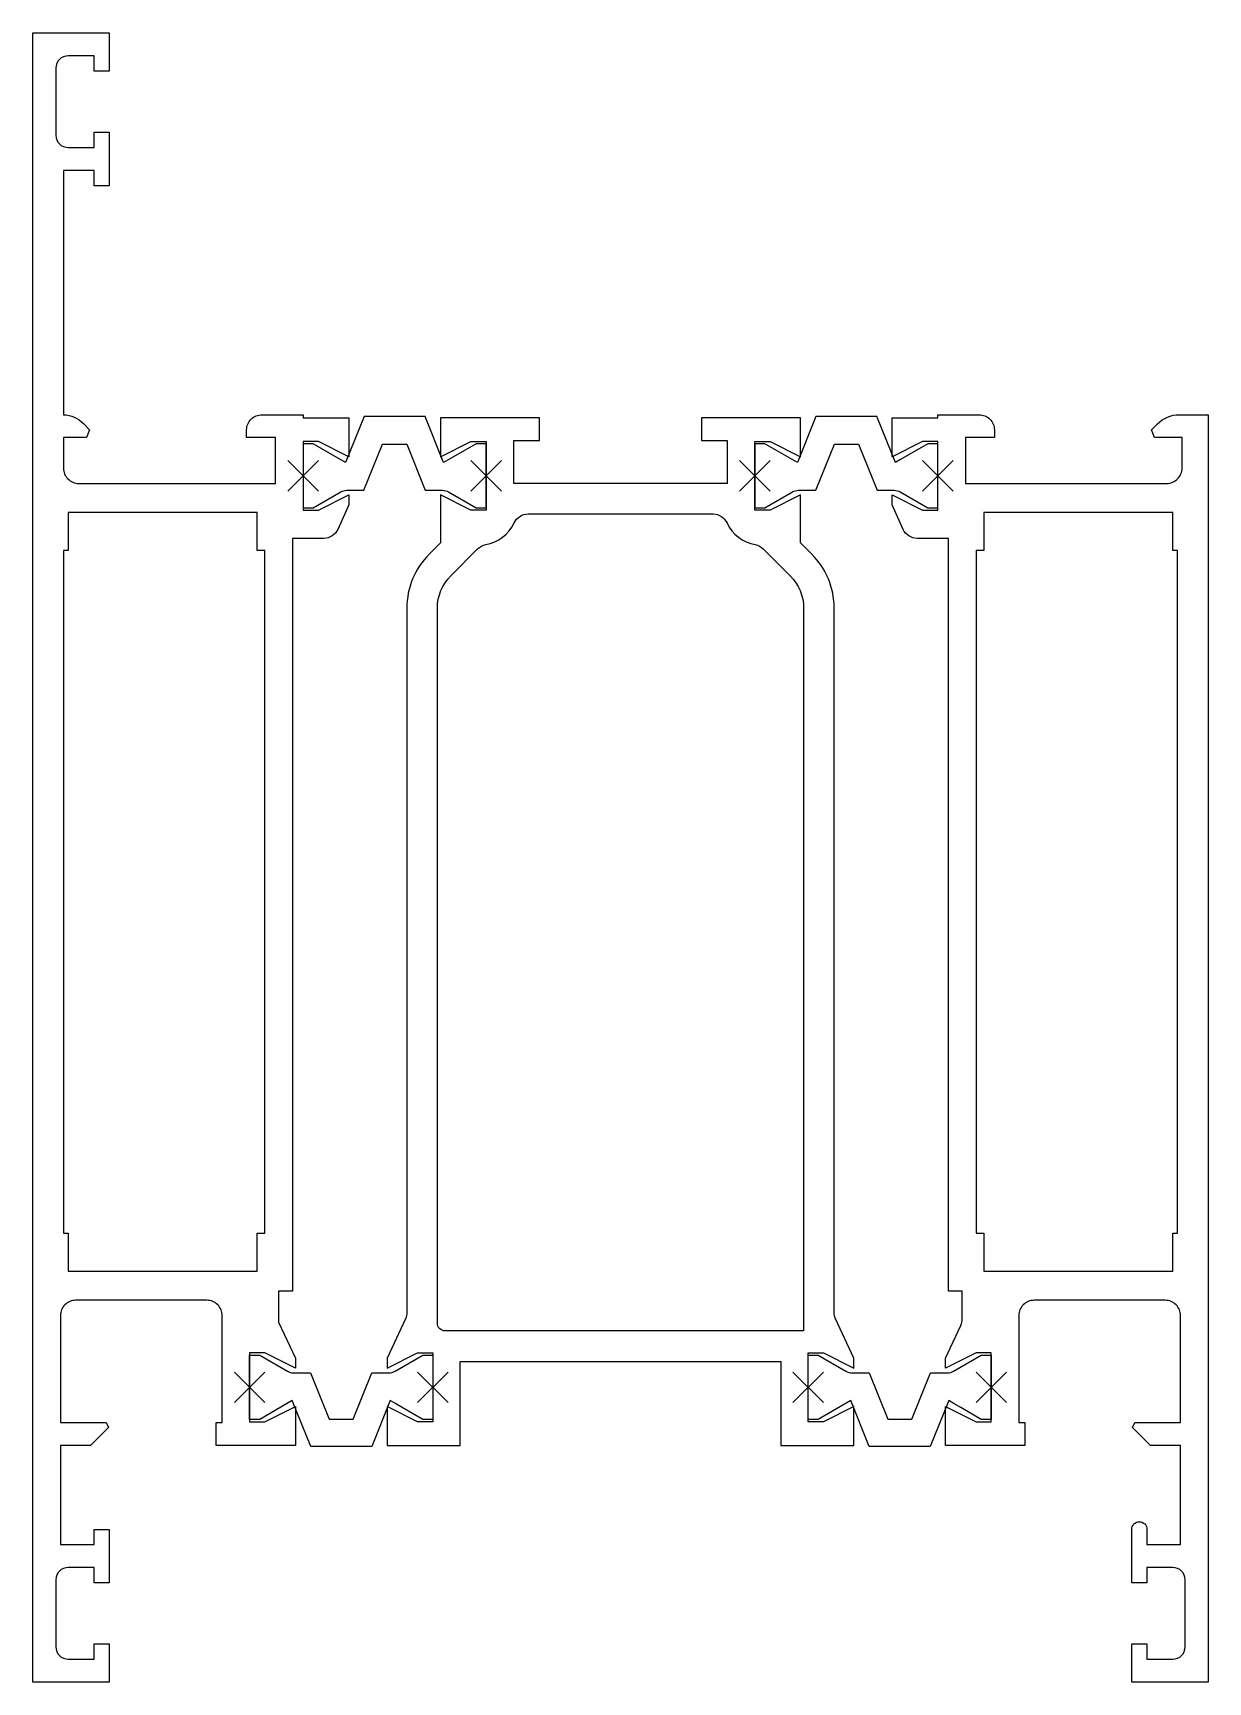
# Model space of a CAD drawing. Header units: millimetres. Extents: x 0 to 77, y 0 to 108.
import ezdxf

# ---------------------------------------------------------------- set-up
doc = ezdxf.new("R2010")
doc.units = ezdxf.units.MM
doc.header["$PDMODE"] = 3
doc.header["$PDSIZE"] = 1
doc.layers.add('X_SNAP', color=7, linetype='Continuous', lineweight=0, plot=False)

msp = doc.modelspace()

# ---------------------------------------------------------------- linework, layer by layer
for points in [[(17.7, 83), (17.7, 82.8), (20.7, 82.8), (20.7, 80.25), (18.7, 81.25), (17.7, 81.25), (17.7, 76.75), (18.7, 76.75), (20.7, 77.75), (20.7, 77.1), (19.97, 75.49, -0.294108), (19.06, 74.9), (17, 74.9), (17, 25.6), (16.1, 25.6), (16.1, 23.56), (17.2, 21.2), (17.2, 20.55), (15.2, 21.55), (14.2, 21.55), (14.2, 17.05), (15.2, 17.05), (17.2, 18.05), (17.2, 15.5), (12, 15.5), (12, 17), (12.4, 17), (12.4, 24, 0.414214), (11.4, 25), (2.8, 25, 0.414214), (1.8, 24), (1.8, 17), (4.8, 17), (4.94, 16.66), (3.78, 15.5), (1.8, 15.5), (1.8, 9), (4, 9), (4, 10), (5, 10), (5, 6.5), (4, 6.5), (4, 7.5), (2.3, 7.5, 0.414214), (1.5, 6.7), (1.5, 2.3, 0.414214), (2.3, 1.5), (4, 1.5), (4, 2.5), (5, 2.5), (5, 0), (0, 0), (0, 108), (5, 108), (5, 105.5), (4, 105.5), (4, 106.5), (2.3, 106.5, 0.414214), (1.5, 105.7), (1.5, 101.3, 0.414214), (2.3, 100.5), (4, 100.5), (4, 101.5), (5, 101.5), (5, 98), (4, 98), (4, 99), (2, 99), (2, 83, -0.185034), (3.31, 82.42), (3.71, 82.01), (3.5, 81.5), (2, 81.5), (2, 79.5, 0.414214), (3, 78.5), (15.9, 78.5), (15.9, 81.5), (14, 81.5), (14, 82, -0.414214), (15, 83), (17.7, 83)], [(25.71, 78.05), (26.83, 78.05, -0.131652), (27.23, 77.94), (29.04, 76.9), (29.7, 76.9), (29.7, 81.1), (29.04, 81.1), (27.7, 80.33), (27.21, 80.04), (26.91, 79.87), (25.7, 82.88), (21.7, 82.88), (20.49, 79.87), (18.36, 81.1), (17.7, 81.1), (17.7, 76.9), (18.36, 76.9), (20.17, 77.94, -0.131652), (20.57, 78.05), (21.69, 78.05), (22.91, 81.08), (24.49, 81.08)], [(23.2, 21.2), (23.2, 20.55), (25.2, 21.55), (26.2, 21.55), (26.2, 17.05), (25.2, 17.05), (23.2, 18.05), (23.2, 15.5), (28, 15.5), (28, 21), (49, 21), (49, 15.5), (53.8, 15.5), (53.8, 18.05), (51.8, 17.05), (50.8, 17.05), (50.8, 21.55), (51.8, 21.55), (53.8, 20.55), (53.8, 21.2), (52.59, 23.79, -0.109518), (52.5, 24.21), (52.5, 70.33, 0.198912), (51.04, 73.86), (50.3, 74.6), (50.3, 77.75), (48.3, 76.75), (47.3, 76.75), (47.3, 81.25), (48.3, 81.25), (50.3, 80.25), (50.3, 82.8), (43.8, 82.8), (43.8, 81.3), (45.5, 81.3), (45.5, 78.5), (31.5, 78.5), (31.5, 81.3), (33.2, 81.3), (33.2, 82.8), (26.7, 82.8), (26.7, 80.25), (28.7, 81.25), (29.7, 81.25), (29.7, 76.75), (28.7, 76.75), (26.7, 77.75), (26.7, 74.6), (25.96, 73.86, 0.198912), (24.5, 70.33), (24.5, 24.21, -0.109518), (24.41, 23.79), (23.2, 21.2)], [(55.31, 78.05), (56.43, 78.05, -0.131652), (56.83, 77.94), (58.64, 76.9), (59.3, 76.9), (59.3, 81.1), (58.64, 81.1), (57.3, 80.33), (56.81, 80.04), (56.51, 79.87), (55.3, 82.88), (51.3, 82.88), (50.09, 79.87), (47.96, 81.1), (47.3, 81.1), (47.3, 76.9), (47.96, 76.9), (49.77, 77.94, -0.131652), (50.17, 78.05), (51.29, 78.05), (52.52, 81.08), (54.09, 81.08)], [(59.3, 82.8), (59.3, 83), (62, 83, -0.414214), (63, 82), (63, 81.5), (61.1, 81.5), (61.1, 78.5), (74.3, 78.5, 0.414214), (75.3, 79.5), (75.3, 81.5), (73.5, 81.5), (73.29, 82.01), (73.69, 82.41, -0.198912), (75.11, 83), (77, 83), (77, 0), (72, 0), (72, 2.5), (73, 2.5), (73, 1.5), (74.7, 1.5, 0.414214), (75.5, 2.3), (75.5, 6.7, 0.414214), (74.7, 7.5), (73, 7.5), (73, 6.5), (72, 6.5), (72, 10, -1), (73, 10), (73, 9), (75.2, 9), (75.2, 15.5), (73.22, 15.5), (72.06, 16.66), (72.2, 17), (75.2, 17), (75.2, 24, 0.414214), (74.2, 25), (65.6, 25, 0.414214), (64.6, 24), (64.6, 17), (65, 17), (65, 15.5), (59.8, 15.5), (59.8, 18.05), (61.8, 17.05), (62.8, 17.05), (62.8, 21.55), (61.8, 21.55), (59.8, 20.55), (59.8, 21.2), (60.81, 23.36, 0.109518), (60.9, 23.78), (60.9, 25.6), (60, 25.6), (60, 74.9), (57.94, 74.9, -0.294108), (57.03, 75.49), (56.3, 77.1), (56.3, 77.75), (58.3, 76.75), (59.3, 76.75), (59.3, 81.25), (58.3, 81.25), (56.3, 80.25), (56.3, 82.8), (59.3, 82.8)], [(26.5, 23.5), (26.5, 70.33, -0.198912), (27.38, 72.45), (29.14, 74.21, -0.154989), (29.67, 74.49, 0.248244), (31.53, 75.91, -0.293963), (32.44, 76.5), (44.57, 76.5, -0.293963), (45.48, 75.91, 0.248244), (47.33, 74.49, -0.154989), (47.86, 74.21), (49.62, 72.45, -0.198912), (50.5, 70.33), (50.5, 23), (27, 23, -0.414214), (26.5, 23.5)], [(22.21, 20.25), (23.33, 20.25, 0.131652), (23.73, 20.36), (25.54, 21.4), (26.2, 21.4), (26.2, 17.2), (25.54, 17.2), (24.2, 17.97), (23.71, 18.26), (23.41, 18.43), (22.2, 15.42), (18.2, 15.42), (16.99, 18.43), (14.86, 17.2), (14.2, 17.2), (14.2, 21.4), (14.86, 21.4), (16.67, 20.36, 0.131652), (17.07, 20.25), (18.19, 20.25), (19.42, 17.22), (20.99, 17.22)], [(58.81, 20.25), (59.93, 20.25, 0.131652), (60.33, 20.36), (62.14, 21.4), (62.8, 21.4), (62.8, 17.2), (62.14, 17.2), (60.8, 17.97), (60.31, 18.26), (60.01, 18.43), (58.8, 15.42), (54.8, 15.42), (53.59, 18.43), (51.46, 17.2), (50.8, 17.2), (50.8, 21.4), (51.46, 21.4), (53.27, 20.36, 0.131652), (53.67, 20.25), (54.79, 20.25), (56.02, 17.22), (57.59, 17.22)]]:
    msp.add_lwpolyline(points, format="xyb", close=True)
for points in [[(2.3, 26.9), (14.7, 26.9), (14.7, 29.4), (15.2, 29.4), (15.2, 74.1), (14.7, 74.1), (14.7, 76.6), (2.3, 76.6), (2.3, 74.1), (2, 74.1), (2, 29.4), (2.3, 29.4), (2.3, 26.9)], [(61.8, 74.1), (61.8, 29.4), (62.3, 29.4), (62.3, 26.9), (74.7, 26.9), (74.7, 29.4), (75, 29.4), (75, 74.1), (74.7, 74.1), (74.7, 76.6), (62.3, 76.6), (62.3, 74.1), (61.8, 74.1)]]:
    msp.add_lwpolyline(points, close=True)
at = {"layer": 'X_SNAP'}
for p in [(17.7, 79), (17.7, 79), (17.7, 79), (29.7, 79), (29.7, 79), (29.7, 79), (47.3, 79), (47.3, 79), (47.3, 79), (59.3, 79), (59.3, 79), (59.3, 79), (14.2, 19.3), (14.2, 19.3), (14.2, 19.3), (26.2, 19.3), (26.2, 19.3), (26.2, 19.3), (50.8, 19.3), (50.8, 19.3), (50.8, 19.3), (62.8, 19.3), (62.8, 19.3), (62.8, 19.3)]:
    msp.add_point(p, dxfattribs=at)

doc.saveas('drawing.dxf')
